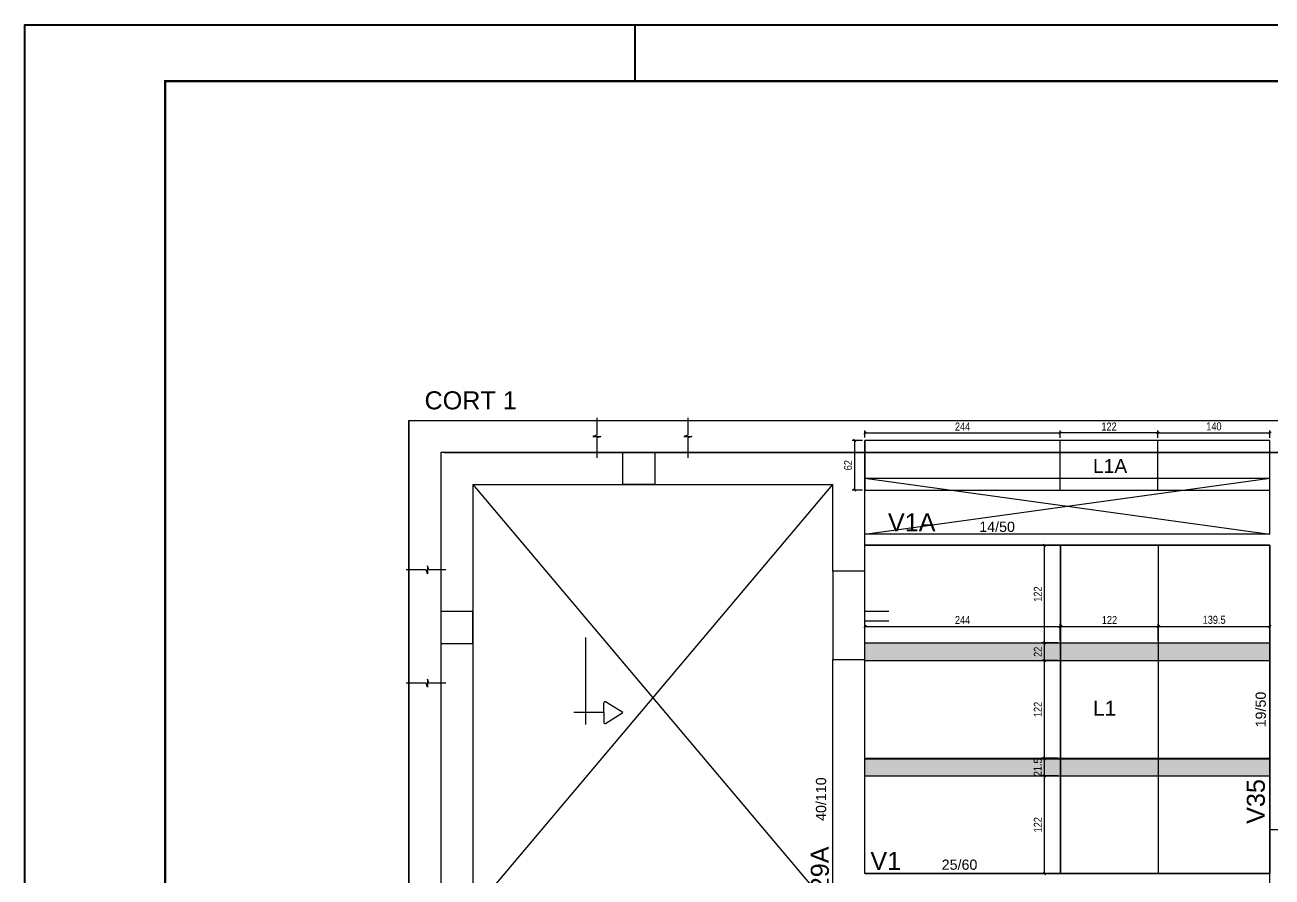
# Model space of a CAD drawing. Extents: x -9556 to -2786, y 930 to 5130.
# Drawn here: x -9556 to -7998, y 4066 to 5130 of the extents above; entities that cross this region are included whole.
import ezdxf

# ---------------------------------------------------------------- set-up
doc = ezdxf.new("R2010")
doc.units = 0
for name, color, linetype in [('1', 3, 'Continuous'), ('212', 3, 'Continuous'), ('220', 5, 'Continuous'), ('221', 1, 'Continuous'), ('222', 6, 'Continuous'), ('226', 4, 'Continuous'), ('231', 1, 'Continuous'), ('233', 6, 'Continuous'), ('COTA', 2, 'Continuous'), ('Hachura', 7, 'Continuous'), ('Painéis', 200, 'Continuous')]:
    doc.layers.add(name, color=color, linetype=linetype)
doc.layers.add('FOLHA', color=255, linetype='Continuous', lineweight=40)
doc.layers.add('Folhas', color=255, linetype='Continuous', lineweight=9)
doc.styles.add('COTA TECNICA-50', font='techl___.ttf', dxfattribs={"height": 10})
doc.styles.get("Standard").update_dxf_attribs({"font": 'arial.ttf'})
doc.dimstyles.new('COTA PAINEL-50', dxfattribs={"dimtxt": 10, "dimasz": 3, "dimexe": 3, "dimexo": 3, "dimgap": 3, "dimtad": 1, "dimdec": 1, "dimzin": 9, "dimdsep": 46, "dimtxsty": 'COTA TECNICA-50', "dimblk1": 'OBLIQUE', "dimblk2": 'OBLIQUE', "dimsah": 1, "dimcen": 0.9, "dimclrd": 4, "dimclre": 4, "dimclrt": 240, "dimadec": 1, "dimazin": 3, "dimtfac": 1, "dimtdec": 1, "dimtmove": 0, "dimatfit": 3, "dimfxl": 0, "dimtolj": 1, "dimtzin": 12, "dimarcsym": 0})

# ---------------------------------------------------------------- blocks, each defined once
blk = doc.blocks.new('_Oblique')
at = {"color": 0, "linetype": 'ByBlock', "lineweight": -2}
blk.add_line((-0.5, -0.5), (0.5, 0.5), dxfattribs=at)
blk = doc.blocks.new('*D6')
at = {"layer": 'COTA', "color": 4, "lineweight": -2}
for p, q in [((-8506.5, 4361.4), (-8506.5, 4382)), ((-8506.5, 4379), (-8262.5, 4379)), ((-8262.5, 4361.4), (-8262.5, 4382))]:
    blk.add_line(p, q, dxfattribs=at)
at = {"layer": 'Defpoints', "color": 0}
for p in [(-8262.5, 4379), (-8506.5, 4358.4), (-8262.5, 4358.4)]:
    blk.add_point(p, dxfattribs=at)
at = {"layer": 'COTA', "color": 4, "lineweight": -2, "xscale": 3, "yscale": 3, "zscale": 3, "rotation": 180}
blk.add_blockref('_Oblique', (-8506.5, 4379), dxfattribs=at)
at = {"layer": 'COTA', "color": 4, "lineweight": -2, "xscale": 3, "yscale": 3, "zscale": 3}
blk.add_blockref('_Oblique', (-8262.5, 4379), dxfattribs=at)
at = {"layer": 'COTA', "color": 240, "insert": (-8384.5, 4387.1), "char_height": 10, "attachment_point": 5, "style": 'COTA TECNICA-50'}
blk.add_mtext('\\A1;244', dxfattribs=at)
blk = doc.blocks.new('*D7')
at = {"layer": 'COTA', "color": 4, "lineweight": -2}
for p, q in [((-8262, 4361.4), (-8262, 4382)), ((-8262, 4379), (-8140, 4379)), ((-8140, 4361.4), (-8140, 4382))]:
    blk.add_line(p, q, dxfattribs=at)
at = {"layer": 'Defpoints', "color": 0}
for p in [(-8140, 4379), (-8262, 4358.4), (-8140, 4358.4)]:
    blk.add_point(p, dxfattribs=at)
at = {"layer": 'COTA', "color": 4, "lineweight": -2, "xscale": 3, "yscale": 3, "zscale": 3, "rotation": 180}
blk.add_blockref('_Oblique', (-8262, 4379), dxfattribs=at)
at = {"layer": 'COTA', "color": 4, "lineweight": -2, "xscale": 3, "yscale": 3, "zscale": 3}
blk.add_blockref('_Oblique', (-8140, 4379), dxfattribs=at)
at = {"layer": 'COTA', "color": 240, "insert": (-8201, 4387.1), "char_height": 10, "attachment_point": 5, "style": 'COTA TECNICA-50'}
blk.add_mtext('\\A1;122', dxfattribs=at)
blk = doc.blocks.new('*D8')
at = {"layer": 'COTA', "color": 4, "lineweight": -2}
for p, q in [((-8140, 4361.4), (-8140, 4382)), ((-8140, 4379), (-8000.5, 4379)), ((-8000.5, 4361.4), (-8000.5, 4382))]:
    blk.add_line(p, q, dxfattribs=at)
at = {"layer": 'Defpoints', "color": 0}
for p in [(-8000.5, 4379), (-8140, 4358.4), (-8000.5, 4358.4)]:
    blk.add_point(p, dxfattribs=at)
at = {"layer": 'COTA', "color": 4, "lineweight": -2, "xscale": 3, "yscale": 3, "zscale": 3, "rotation": 180}
blk.add_blockref('_Oblique', (-8140, 4379), dxfattribs=at)
at = {"layer": 'COTA', "color": 4, "lineweight": -2, "xscale": 3, "yscale": 3, "zscale": 3}
blk.add_blockref('_Oblique', (-8000.5, 4379), dxfattribs=at)
at = {"layer": 'COTA', "color": 240, "insert": (-8070.2, 4387.3), "char_height": 10, "attachment_point": 5, "style": 'COTA TECNICA-50'}
blk.add_mtext('\\A1;139.5', dxfattribs=at)
blk = doc.blocks.new('*D9')
at = {"layer": 'COTA', "color": 4, "lineweight": -2}
for p, q in [((-8265.5, 4480.4), (-8285.5, 4480.4)), ((-8282.5, 4480.4), (-8282.5, 4358.4)), ((-8265.5, 4358.4), (-8285.5, 4358.4))]:
    blk.add_line(p, q, dxfattribs=at)
at = {"layer": 'Defpoints', "color": 0}
for p in [(-8262.5, 4480.4), (-8282.5, 4358.4), (-8262.5, 4358.4)]:
    blk.add_point(p, dxfattribs=at)
at = {"layer": 'COTA', "color": 4, "lineweight": -2, "xscale": 3, "yscale": 3, "zscale": 3}
for p, rotation in [((-8282.5, 4480.4), 90), ((-8282.5, 4358.4), 270)]:
    blk.add_blockref('_Oblique', p, dxfattribs=dict(at, rotation=rotation))
at = {"layer": 'COTA', "color": 240, "insert": (-8290.5, 4419.4), "char_height": 10, "attachment_point": 5, "rotation": 90, "style": 'COTA TECNICA-50'}
blk.add_mtext('\\A1;122', dxfattribs=at)
blk = doc.blocks.new('*D10')
at = {"layer": 'COTA', "color": 4, "lineweight": -2}
for p, q in [((-8265.5, 4358.4), (-8285.5, 4358.4)), ((-8282.5, 4358.4), (-8282.5, 4336.4)), ((-8265.5, 4336.4), (-8285.5, 4336.4))]:
    blk.add_line(p, q, dxfattribs=at)
at = {"layer": 'Defpoints', "color": 0}
for p in [(-8262.5, 4358.4), (-8282.5, 4336.4), (-8262.5, 4336.4)]:
    blk.add_point(p, dxfattribs=at)
at = {"layer": 'COTA', "color": 4, "lineweight": -2, "xscale": 3, "yscale": 3, "zscale": 3}
for p, rotation in [((-8282.5, 4358.4), 90), ((-8282.5, 4336.4), 270)]:
    blk.add_blockref('_Oblique', p, dxfattribs=dict(at, rotation=rotation))
at = {"layer": 'COTA', "color": 240, "insert": (-8290.5, 4347.4), "char_height": 10, "attachment_point": 5, "rotation": 90, "style": 'COTA TECNICA-50'}
blk.add_mtext('\\A1;22', dxfattribs=at)
blk = doc.blocks.new('*D11')
at = {"layer": 'COTA', "color": 4, "lineweight": -2}
for p, q in [((-8265.5, 4336.4), (-8285.5, 4336.4)), ((-8282.5, 4336.4), (-8282.5, 4214.4)), ((-8265.5, 4214.4), (-8285.5, 4214.4))]:
    blk.add_line(p, q, dxfattribs=at)
at = {"layer": 'Defpoints', "color": 0}
for p in [(-8262.5, 4336.4), (-8282.5, 4214.4), (-8262.5, 4214.4)]:
    blk.add_point(p, dxfattribs=at)
at = {"layer": 'COTA', "color": 4, "lineweight": -2, "xscale": 3, "yscale": 3, "zscale": 3}
for p, rotation in [((-8282.5, 4336.4), 90), ((-8282.5, 4214.4), 270)]:
    blk.add_blockref('_Oblique', p, dxfattribs=dict(at, rotation=rotation))
at = {"layer": 'COTA', "color": 240, "insert": (-8290.5, 4275.4), "char_height": 10, "attachment_point": 5, "rotation": 90, "style": 'COTA TECNICA-50'}
blk.add_mtext('\\A1;122', dxfattribs=at)
blk = doc.blocks.new('*D12')
at = {"layer": 'COTA', "color": 4, "lineweight": -2}
for p, q in [((-8265.5, 4213.9), (-8285.5, 4213.9)), ((-8282.5, 4213.9), (-8282.5, 4192.4)), ((-8265.5, 4192.4), (-8285.5, 4192.4))]:
    blk.add_line(p, q, dxfattribs=at)
at = {"layer": 'Defpoints', "color": 0}
for p in [(-8262.5, 4213.9), (-8282.5, 4192.4), (-8262.5, 4192.4)]:
    blk.add_point(p, dxfattribs=at)
at = {"layer": 'COTA', "color": 4, "lineweight": -2, "xscale": 3, "yscale": 3, "zscale": 3}
for p, rotation in [((-8282.5, 4213.9), 90), ((-8282.5, 4192.4), 270)]:
    blk.add_blockref('_Oblique', p, dxfattribs=dict(at, rotation=rotation))
at = {"layer": 'COTA', "color": 240, "insert": (-8290.6, 4203.1), "char_height": 10, "attachment_point": 5, "rotation": 90, "style": 'COTA TECNICA-50'}
blk.add_mtext('\\A1;21.5', dxfattribs=at)
blk = doc.blocks.new('*D13')
at = {"layer": 'COTA', "color": 4, "lineweight": -2}
for p, q in [((-8265.5, 4192.4), (-8285.5, 4192.4)), ((-8282.5, 4192.4), (-8282.5, 4070.4)), ((-8265.5, 4070.4), (-8285.5, 4070.4))]:
    blk.add_line(p, q, dxfattribs=at)
at = {"layer": 'Defpoints', "color": 0}
for p in [(-8262.5, 4192.4), (-8282.5, 4070.4), (-8262.5, 4070.4)]:
    blk.add_point(p, dxfattribs=at)
at = {"layer": 'COTA', "color": 4, "lineweight": -2, "xscale": 3, "yscale": 3, "zscale": 3}
for p, rotation in [((-8282.5, 4192.4), 90), ((-8282.5, 4070.4), 270)]:
    blk.add_blockref('_Oblique', p, dxfattribs=dict(at, rotation=rotation))
at = {"layer": 'COTA', "color": 240, "insert": (-8290.5, 4131.4), "char_height": 10, "attachment_point": 5, "rotation": 90, "style": 'COTA TECNICA-50'}
blk.add_mtext('\\A1;122', dxfattribs=at)
blk = doc.blocks.new('*D153')
at = {"layer": 'COTA', "color": 4, "lineweight": -2}
for p, q in [((-8509.5, 4611.4), (-8522.4, 4611.4)), ((-8519.4, 4611.4), (-8519.4, 4549.4)), ((-8509.5, 4549.4), (-8522.4, 4549.4))]:
    blk.add_line(p, q, dxfattribs=at)
at = {"layer": 'Defpoints', "color": 0}
for p in [(-8506.5, 4611.4), (-8519.4, 4549.4), (-8506.5, 4549.4)]:
    blk.add_point(p, dxfattribs=at)
at = {"layer": 'COTA', "color": 4, "lineweight": -2, "xscale": 3, "yscale": 3, "zscale": 3}
for p, rotation in [((-8519.4, 4611.4), 90), ((-8519.4, 4549.4), 270)]:
    blk.add_blockref('_Oblique', p, dxfattribs=dict(at, rotation=rotation))
at = {"layer": 'COTA', "color": 240, "insert": (-8527.5, 4580.4), "char_height": 10, "attachment_point": 5, "rotation": 90, "style": 'COTA TECNICA-50'}
blk.add_mtext('\\A1;62', dxfattribs=at)
blk = doc.blocks.new('*D154')
at = {"layer": 'COTA', "color": 4, "lineweight": -2}
for p, q in [((-8506.5, 4614.9), (-8506.5, 4623.7)), ((-8506.5, 4620.7), (-8262.5, 4620.7)), ((-8262.5, 4614.9), (-8262.5, 4623.7))]:
    blk.add_line(p, q, dxfattribs=at)
at = {"layer": 'Defpoints', "color": 0}
for p in [(-8262.5, 4620.7), (-8506.5, 4611.9), (-8262.5, 4611.9)]:
    blk.add_point(p, dxfattribs=at)
at = {"layer": 'COTA', "color": 4, "lineweight": -2, "xscale": 3, "yscale": 3, "zscale": 3, "rotation": 180}
blk.add_blockref('_Oblique', (-8506.5, 4620.7), dxfattribs=at)
at = {"layer": 'COTA', "color": 4, "lineweight": -2, "xscale": 3, "yscale": 3, "zscale": 3}
blk.add_blockref('_Oblique', (-8262.5, 4620.7), dxfattribs=at)
at = {"layer": 'COTA', "color": 240, "insert": (-8384.5, 4628.7), "char_height": 10, "attachment_point": 5, "style": 'COTA TECNICA-50'}
blk.add_mtext('\\A1;244', dxfattribs=at)
blk = doc.blocks.new('*D158')
at = {"layer": 'COTA', "color": 4, "lineweight": -2}
for p, q in [((-8262.5, 4614.4), (-8262.5, 4623.7)), ((-8140.5, 4620.7), (-8262.5, 4620.7)), ((-8140.5, 4614.4), (-8140.5, 4623.7))]:
    blk.add_line(p, q, dxfattribs=at)
at = {"layer": 'Defpoints', "color": 0}
for p in [(-8262.5, 4620.7), (-8262.5, 4611.4), (-8140.5, 4611.4)]:
    blk.add_point(p, dxfattribs=at)
at = {"layer": 'COTA', "color": 4, "lineweight": -2, "xscale": 3, "yscale": 3, "zscale": 3, "rotation": 180}
blk.add_blockref('_Oblique', (-8262.5, 4620.7), dxfattribs=at)
at = {"layer": 'COTA', "color": 4, "lineweight": -2, "xscale": 3, "yscale": 3, "zscale": 3}
blk.add_blockref('_Oblique', (-8140.5, 4620.7), dxfattribs=at)
at = {"layer": 'COTA', "color": 240, "insert": (-8201.5, 4628.7), "char_height": 10, "attachment_point": 5, "style": 'COTA TECNICA-50'}
blk.add_mtext('\\A1;122', dxfattribs=at)
blk = doc.blocks.new('*D159')
at = {"layer": 'COTA', "color": 4, "lineweight": -2}
for p, q in [((-8140.5, 4614.4), (-8140.5, 4623.7)), ((-8140.5, 4620.7), (-8000.5, 4620.7)), ((-8000.5, 4614.4), (-8000.5, 4623.7))]:
    blk.add_line(p, q, dxfattribs=at)
at = {"layer": 'Defpoints', "color": 0}
for p in [(-8000.5, 4620.7), (-8140.5, 4611.4), (-8000.5, 4611.4)]:
    blk.add_point(p, dxfattribs=at)
at = {"layer": 'COTA', "color": 4, "lineweight": -2, "xscale": 3, "yscale": 3, "zscale": 3, "rotation": 180}
blk.add_blockref('_Oblique', (-8140.5, 4620.7), dxfattribs=at)
at = {"layer": 'COTA', "color": 4, "lineweight": -2, "xscale": 3, "yscale": 3, "zscale": 3}
blk.add_blockref('_Oblique', (-8000.5, 4620.7), dxfattribs=at)
at = {"layer": 'COTA', "color": 240, "insert": (-8070.5, 4628.8), "char_height": 10, "attachment_point": 5, "style": 'COTA TECNICA-50'}
blk.add_mtext('\\A1;140', dxfattribs=at)

msp = doc.modelspace()

# ---------------------------------------------------------------- hatches: boundary and pattern name
at = {"layer": 'Hachura'}
h = msp.add_hatch(color=252, dxfattribs=at)
h.dxf.hatch_style = 1
h.paths.add_polyline_path([(-8262.45, 4358.4), (-8506.45, 4358.4), (-8506.45, 4336.4), (-8262.45, 4336.4)])
h.paths.add_polyline_path([(-8139.95, 4358.4), (-8261.95, 4358.4), (-8261.95, 4336.4), (-8139.95, 4336.4)])
h.paths.add_polyline_path([(-8000.45, 4358.4), (-8139.95, 4358.4), (-8139.95, 4336.4), (-8000.45, 4336.4)])
h.paths.add_polyline_path([(-8000.45, 4213.9), (-8139.95, 4213.9), (-8139.95, 4192.4), (-8000.45, 4192.4)])
h.paths.add_polyline_path([(-8139.95, 4213.9), (-8261.95, 4213.9), (-8261.95, 4192.4), (-8139.95, 4192.4)])
h.paths.add_polyline_path([(-8262.45, 4213.9), (-8506.45, 4213.9), (-8506.45, 4192.4), (-8262.45, 4192.4)])

# ---------------------------------------------------------------- linework, layer by layer
at = {"layer": '1'}
for p, q in [((-8506.45, 4070.4), (-8506.45, 4596.38)), ((-8000.45, 4494.4), (-8000.45, 4596.38)), ((-8996.3, 4556.38), (-8996.3, 4023.4)), ((-8996.3, 4556.38), (-8546.45, 4556.38)), ((-8546.45, 4447.88), (-8546.45, 4556.38)), ((-8506.45, 4564.4), (-8000.45, 4564.4)), ((-8000.45, 4494.4), (-8506.45, 4494.4)), ((-8000.45, 4480.4), (-8506.45, 4480.4)), ((-8000.45, 4125.4), (-8000.45, 4480.4)), ((-8546.45, 4236.06), (-8546.5, 4337.88)), ((-8546.45, 4023.4), (-8546.45, 4249.37)), ((-8506.45, 4070.4), (-8000.45, 4070.4))]:
    msp.add_line(p, q, dxfattribs=at)
at = {"layer": '220'}
for p, q in [((-9076.3, 4636.38), (-4299.18, 4636.38)), ((-9032.3, 4596.38), (-4339.07, 4596.38)), ((-8506.45, 4447.88), (-8546.48, 4447.88)), ((-8546.48, 4447.88), (-8546.48, 4337.88)), ((-8506.45, 4397.87), (-8506.45, 4447.88)), ((-8476.48, 4397.87), (-8506.45, 4397.87)), ((-8506.45, 4337.88), (-8506.45, 4385.87)), ((-8506.45, 4385.87), (-8476.48, 4385.87)), ((-8546.48, 4337.88), (-8506.45, 4337.88))]:
    msp.add_line(p, q, dxfattribs=at)
for points in [[(-9076.3, 4636.38), (-9076.3, 3310.4)], [(-9076.3, 3310.4), (-9076.3, 4636.38), (-4299.18, 4636.38), (-4291.52, 1788.51)], [(-4331.52, 1788.4), (-4339.07, 4596.38), (-9036.3, 4596.38), (-9036.3, 3310.4)], [(-8809.08, 4556.38), (-8809.08, 4596.38), (-8769.08, 4596.38), (-8769.08, 4556.38), (-8809.08, 4556.38)], [(-8996.3, 4397.87), (-9036.3, 4397.87), (-9036.3, 4357.88), (-8996.3, 4357.88), (-8996.3, 4397.87)]]:
    msp.add_lwpolyline(points, dxfattribs=at)
at = {"layer": '221'}
for p, q in [((-8996.3, 4023.4), (-8546.45, 4556.38)), ((-8996.3, 4556.38), (-8546.45, 4023.4)), ((-8506.45, 4494.4), (-8000.45, 4564.4)), ((-8506.45, 4564.4), (-8000.45, 4494.4))]:
    msp.add_line(p, q, dxfattribs=at)
for points in [[(-8841.3, 4639.37), (-8841.3, 4618.05), (-8846.32, 4616.38), (-8836.29, 4616.38), (-8841.3, 4614.71), (-8841.3, 4589.65)], [(-8727.85, 4639.37), (-8727.85, 4618.05), (-8732.86, 4616.38), (-8722.84, 4616.38), (-8727.85, 4614.71), (-8727.85, 4589.65)], [(-9029.92, 4449.58), (-9051.24, 4449.58), (-9052.91, 4454.59), (-9052.91, 4444.57), (-9054.58, 4449.58), (-9079.64, 4449.58)], [(-9029.92, 4308.3), (-9051.24, 4308.3), (-9052.91, 4313.31), (-9052.91, 4303.29), (-9054.58, 4308.3), (-9079.64, 4308.3)]]:
    msp.add_lwpolyline(points, dxfattribs=at)
at = {"layer": '222'}
msp.add_lwpolyline([(-8000.45, 4045.4), (-8000.45, 4125.4), (-7981.45, 4125.4), (-7981.45, 4045.4), (-8000.45, 4045.4)], dxfattribs=at)
at = {"layer": '231'}
for p, q in [((-8855.06, 4256.47), (-8855.06, 4365.12)), ((-8809.08, 4271.47), (-8830.47, 4285.03)), ((-8832.56, 4271.47), (-8870.06, 4271.47)), ((-8832.56, 4271.47), (-8832.56, 4283.88)), ((-8832.56, 4271.46), (-8832.56, 4259.05)), ((-8830.47, 4257.9), (-8809.08, 4271.47))]:
    msp.add_line(p, q, dxfattribs=at)
for centre, start, end in [((-8831.2, 4283.88), 57.62772, 180), ((-8831.2, 4259.05), 180, 302.37697)]:
    msp.add_arc(centre, 1.36, start, end, dxfattribs=at)
at = {"layer": 'FOLHA'}
msp.add_line((-8793.85, 5130.12), (-8793.85, 5060.05), dxfattribs=at)
msp.add_lwpolyline([(-2786.27, 5130.12), (-2786.27, 930.12), (-9555.98, 930.12), (-9555.98, 5130.12)], close=True, dxfattribs=at)
at = {"layer": 'Folhas', "color": 30, "const_width": 3}
msp.add_lwpolyline([(-2975.57, 1000.19), (-9380.8, 1000.19), (-9380.8, 5060.05), (-2975.57, 5060.05)], dxfattribs=at)
at = {"layer": 'Painéis'}
for p, q in [((-8506.45, 4549.4), (-8506.45, 4611.38)), ((-8262.45, 4549.4), (-8262.45, 4611.38)), ((-8140.45, 4549.4), (-8140.45, 4611.38)), ((-8506.45, 4480.4), (-8000.45, 4480.4)), ((-8262.45, 4480.4), (-8262.45, 4070.4)), ((-8261.95, 4480.4), (-8261.95, 4070.4)), ((-8139.95, 4480.4), (-8139.95, 4070.4)), ((-8506.45, 4358.4), (-8000.45, 4358.4)), ((-8506.45, 4336.4), (-8000.45, 4336.4)), ((-8506.45, 4214.4), (-8000.45, 4214.4)), ((-8506.45, 4213.9), (-8000.45, 4213.9)), ((-8506.45, 4192.4), (-8000.45, 4192.4)), ((-8506.45, 4070.4), (-8000.45, 4070.4))]:
    msp.add_line(p, q, dxfattribs=at)
for points in [[(-8506.45, 4549.4), (-8000.45, 4549.4), (-8000.45, 4611.38), (-8506.45, 4611.38)], [(-8506.45, 4480.4), (-8000.45, 4480.4), (-8000.45, 4070.4), (-8506.45, 4070.4)]]:
    msp.add_lwpolyline(points, close=True, dxfattribs=at)

# ---------------------------------------------------------------- texts
at = {"layer": '212'}
for s, p in [('14/50', (-8363.66, 4497.08)), ('25/60', (-8410.56, 4075.22))]:
    msp.add_text(s, height=12.75, dxfattribs=at).set_placement(p)
for s, p in [('19/50', (-8005.63, 4253.01)), ('40/110', (-8554.99, 4136.17))]:
    msp.add_text(s, height=12.75, rotation=90, dxfattribs=at).set_placement(p)
at = {"layer": '226'}
for s, height, p in [('L1A', 17.25, (-8221.65, 4570.72)), ('L1', 18.75, (-8221.68, 4267.61))]:
    msp.add_text(s, height=height, dxfattribs=at).set_placement(p)
at = {"layer": '233'}
for s, p in [('CORT 1', (-9056.73, 4650.16)), ('V1A', (-8477.74, 4497.8)), ('V1', (-8499.7, 4075.12))]:
    msp.add_text(s, height=22.5, dxfattribs=at).set_placement(p)
for s, p in [('V35', (-8006.91, 4132.55)), ('V29A', (-8551.64, 4027.45))]:
    msp.add_text(s, height=22.5, rotation=90, dxfattribs=at).set_placement(p)

# ---------------------------------------------------------------- dimensions: what is measured, and where the dimension line sits
at = {"layer": 'COTA'}
for base, p1, p2, picture, middle in [((-8262.45, 4620.67), (-8506.45, 4611.88), (-8262.45, 4611.88), '*D154', (-8384.45, 4628.74)), ((-8262.45, 4620.67), (-8140.45, 4611.38), (-8262.45, 4611.38), '*D158', (-8201.45, 4628.73)), ((-8000.45, 4620.67), (-8140.45, 4611.38), (-8000.45, 4611.38), '*D159', (-8070.45, 4628.77)), ((-8262.45, 4379.02), (-8506.45, 4358.4), (-8262.45, 4358.4), '*D6', (-8384.45, 4387.09)), ((-8139.95, 4379.02), (-8261.95, 4358.4), (-8139.95, 4358.4), '*D7', (-8200.95, 4387.07)), ((-8000.45, 4379.02), (-8139.95, 4358.4), (-8000.45, 4358.4), '*D8', (-8070.2, 4387.26))]:
    dim = msp.add_linear_dim(base=base, p1=p1, p2=p2, dimstyle='COTA PAINEL-50', dxfattribs=at)
    dim.commit()
    dim.dimension.update_dxf_attribs({"geometry": picture, "text_midpoint": middle})
for base, p1, p2, picture, middle in [((-8519.44, 4549.4), (-8506.45, 4611.38), (-8506.45, 4549.4), '*D153', (-8527.54, 4580.39)), ((-8282.45, 4358.4), (-8262.45, 4480.4), (-8262.45, 4358.4), '*D9', (-8290.51, 4419.4)), ((-8282.45, 4336.4), (-8262.45, 4358.4), (-8262.45, 4336.4), '*D10', (-8290.45, 4347.4)), ((-8282.45, 4214.4), (-8262.45, 4336.4), (-8262.45, 4214.4), '*D11', (-8290.51, 4275.4)), ((-8282.45, 4070.4), (-8262.45, 4192.4), (-8262.45, 4070.4), '*D13', (-8290.51, 4131.4))]:
    dim = msp.add_linear_dim(base=base, p1=p1, p2=p2, angle=90, dimstyle='COTA PAINEL-50', dxfattribs=at)
    dim.commit()
    dim.dimension.update_dxf_attribs({"geometry": picture, "text_midpoint": middle})
dim = msp.add_linear_dim(base=(-8282.45, 4192.4), p1=(-8262.45, 4213.9), p2=(-8262.45, 4192.4), angle=90, dimstyle='COTA PAINEL-50', dxfattribs=at)
dim.commit()
dim.dimension.update_dxf_attribs({"geometry": '*D12', "text_midpoint": (-8282.45, 4203.15), "dimtype": 160})

doc.saveas('drawing.dxf')
